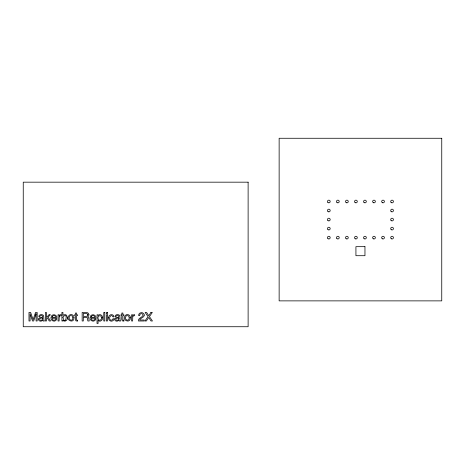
<?xml version="1.0" encoding="UTF-8"?>
<svg xmlns="http://www.w3.org/2000/svg" width="465" height="465" viewBox="0 0 465 465"><rect width="100%" height="100%" fill="white"/><g stroke="black" fill="none" stroke-linecap="round" stroke-linejoin="round"><path stroke-width="0.7" d="M36.107 313.788L36.084 320.995L37.183 320.995L37.183 312.445L35.538 312.445L33.102 319.676L30.644 312.445L28.987 312.445L28.987 320.995L30.091 320.995L30.062 313.788L32.521 320.995L33.666 320.995L36.107 313.788M101.446 317.845C102.073 320.152 98.4 321.379 98.092 318.769C96.726 315.613 101.789 314.189 101.446 317.845M62.903 317.246C65.396 327.651 68.721 310.01 62.903 317.246M67.402 317.764C67.89 320.24 64.507 322.576 62.88 320.199L62.88 320.995L61.909 320.995L61.909 312.416L62.932 312.416L62.932 315.52L63.752 314.834L65.338 314.654A2.354 2.354 0 0 1 66.675 315.404L67.402 317.764M74.005 317.752C74.214 324.105 64.949 320.141 68.994 315.514A2.575 2.575 0 0 1 70.5 314.642C72.371 314.171 74.214 315.84 74.005 317.752M108.659 317.275C107.985 319.618 110.408 322.169 112.704 320.856A2.139 2.139 0 0 0 113.64 319.862L113.948 318.792L112.931 318.792L112.402 319.885L110.972 320.24A1.285 1.285 0 0 1 110.124 319.641C108.194 317.525 111.769 313.445 112.931 316.857L113.948 316.857C113.908 313.526 108.56 314.142 108.659 317.275M130.322 317.752C130.531 324.105 121.26 320.141 125.312 315.514A2.575 2.575 0 0 1 126.811 314.642C128.689 314.171 130.531 315.84 130.322 317.752M51.098 317.287C49.836 320.96 55.835 322.931 56.649 319.042L55.62 319.042C55.114 321.117 51.743 320.426 52.167 318.217L56.736 318.217C57.736 314.253 51.342 313.305 51.098 317.287M90.181 317.287C88.925 320.96 94.924 322.931 95.738 319.042L94.709 319.042C94.197 321.117 90.832 320.426 91.256 318.217L95.825 318.217C96.825 314.253 90.431 313.305 90.181 317.287M102.515 317.746C103.067 320.199 99.806 322.565 98.074 320.298L98.074 323.483L97.028 323.483L97.028 314.793L98.045 314.793L98.045 315.619C99.562 313.387 102.98 315.276 102.515 317.746M87.751 314.863C87.775 317.078 84.601 316.212 83.311 316.363L83.311 313.445L87.089 313.619L87.751 314.863M38.548 318.955C38.06 321.35 41.583 321.931 42.722 320.17L43.222 321.036L44.408 321.024C43.309 319.868 44.285 317.147 43.332 315.27C41.972 314.096 38.758 314.421 38.833 316.665L39.81 316.665L40.263 315.747L41.228 315.497L42.315 315.741L42.699 316.514L42.449 317.118L39.682 317.63L38.548 318.955M114.739 318.955C114.251 321.35 117.773 321.931 118.912 320.17L119.412 321.036L120.604 321.024C119.499 319.868 120.476 317.147 119.522 315.27C118.162 314.096 114.948 314.421 115.024 316.665L116 316.665L116.453 315.747L117.418 315.497L118.511 315.741L118.889 316.514L118.639 317.118L115.872 317.63L114.739 318.955M144.214 315.13C144.202 317.851 140.389 317.74 139.622 320.007L144.173 320.007L144.173 320.995L138.454 320.995C138.012 317.676 142.4 317.74 143.057 315.177C143.092 312.811 139.233 313.329 139.721 315.619L138.657 315.619C138.204 312.747 142.435 311.527 143.842 313.805A2.517 2.517 0 0 1 144.214 315.13M72.912 317.781C73.238 322.385 67.07 319.6 69.709 316.229A1.424 1.424 0 0 1 70.657 315.543L72.371 315.979L72.912 317.781M129.224 317.781C129.555 322.385 123.388 319.6 126.027 316.229A1.424 1.424 0 0 1 126.974 315.543L128.683 315.979L129.224 317.781M88.925 314.753L88.612 316.008L87.722 316.793L88.676 317.764L89.251 320.995L87.833 320.995L87.437 317.909L85.949 317.333L83.311 317.333L83.311 320.995L82.154 320.995L82.154 312.445C84.177 312.643 88.803 311.411 88.925 314.753M42.67 318.67C42.757 320.094 40.496 320.937 39.694 319.746L39.728 318.821L40.449 318.322L42.67 317.827L42.67 318.67M118.86 318.67C118.947 320.094 116.686 320.937 115.884 319.746L115.919 318.821L116.639 318.322L118.86 317.827L118.86 318.67M59.206 316.787L59.102 320.995L58.049 320.995L58.049 314.764L59.049 314.764L59.049 315.84L60.159 314.735L61.084 314.654C61.828 316.427 59.404 315.253 59.206 316.787M132.746 316.787L132.641 320.995L131.595 320.995L131.595 314.764L132.589 314.764L132.589 315.84L133.705 314.735L134.629 314.654C135.373 316.427 132.944 315.253 132.746 316.787M52.342 316.648L52.196 317.386L55.661 317.386C55.864 315.444 52.94 314.828 52.342 316.648M91.431 316.648L91.285 317.386L94.75 317.386C94.953 315.444 92.029 314.828 91.431 316.648M150.939 312.445L148.777 315.718L146.591 312.445L145.144 312.445L148.015 316.613L144.952 320.995L146.347 320.995L148.719 317.485L151.02 320.995L152.462 320.995L149.451 316.613L152.322 312.445L150.939 312.445M49.104 314.764L46.419 317.415L46.419 312.445L45.413 312.445L45.413 320.995L46.419 320.995L46.419 318.659L47.296 317.857L49.238 320.995L50.58 320.995L48.058 317.095L50.447 314.764L49.104 314.764M77.516 320.995C74.336 321.92 75.621 317.206 75.458 315.619L74.615 315.619L74.615 314.764L75.458 314.764L75.458 313.026L76.522 313.026L76.522 314.764L77.516 314.764L77.516 315.619L76.522 315.619L76.522 319.688L76.742 320.123L77.516 320.17L77.516 320.995M123.888 320.995C120.708 321.92 121.993 317.206 121.836 315.619L120.993 315.619L120.993 314.764L121.836 314.764L121.836 313.026L122.894 313.026L122.894 314.764L123.888 314.764L123.888 315.619L122.894 315.619L122.894 319.688L123.115 320.123L123.888 320.17L123.888 320.995M441.75 138.268L279.14 138.268L279.14 300.872L441.75 300.872L441.75 138.268M248.118 182.175L23.25 182.175L23.25 326.732L248.118 326.732L248.118 182.175M364.961 246.671L355.928 246.671L355.928 255.704L364.961 255.704L364.961 246.671M104.817 312.445L103.771 312.445L103.771 320.995L104.817 320.995L104.817 312.445M107.456 312.445L106.386 312.445L106.386 313.637L107.456 313.637L107.456 312.445M107.456 314.793L106.386 314.793L106.386 320.995L107.456 320.995L107.456 314.793M327.994 202.571A1.354 1.354 0 0 0 330.167 201.694A1.354 1.354 0 0 0 328.319 200.246A1.354 1.354 0 0 0 327.994 202.571M337.049 202.589A1.354 1.354 0 0 0 339.206 201.665A1.354 1.354 0 0 0 337.328 200.258A1.354 1.354 0 0 0 337.049 202.589M346.216 202.676A1.354 1.354 0 0 0 348.25 201.508A1.354 1.354 0 0 0 346.222 200.328A1.354 1.354 0 0 0 346.216 202.676M355.121 202.589A1.354 1.354 0 0 0 357.277 201.659A1.354 1.354 0 0 0 355.394 200.258A1.354 1.354 0 0 0 355.121 202.589M364.078 202.525A1.354 1.354 0 0 0 366.292 201.758A1.354 1.354 0 0 0 364.519 200.223A1.354 1.354 0 0 0 364.078 202.525M373.273 202.647A1.354 1.354 0 0 0 375.348 201.554A1.354 1.354 0 0 0 373.366 200.305A1.354 1.354 0 0 0 373.273 202.647M382.317 202.659A1.354 1.354 0 0 0 384.386 201.543A1.354 1.354 0 0 0 382.387 200.31A1.354 1.354 0 0 0 382.317 202.659M391.106 202.461A1.354 1.354 0 0 0 393.373 201.851A1.354 1.354 0 0 0 391.716 200.194A1.354 1.354 0 0 0 391.106 202.461M328.034 238.737A1.354 1.354 0 0 0 330.173 237.772A1.354 1.354 0 0 0 328.273 236.4A1.354 1.354 0 0 0 328.034 238.737M336.945 238.632A1.354 1.354 0 0 0 339.183 237.935A1.354 1.354 0 0 0 337.462 236.342A1.354 1.354 0 0 0 336.945 238.632M346.158 238.772A1.354 1.354 0 0 0 348.25 237.714A1.354 1.354 0 0 0 346.286 236.429A1.354 1.354 0 0 0 346.158 238.772M355.208 238.783A1.354 1.354 0 0 0 357.283 237.691A1.354 1.354 0 0 0 355.295 236.441A1.354 1.354 0 0 0 355.208 238.783M364.107 238.69A1.354 1.354 0 0 0 366.304 237.853A1.354 1.354 0 0 0 364.479 236.371A1.354 1.354 0 0 0 364.107 238.69M373.261 238.778A1.354 1.354 0 0 0 375.348 237.702A1.354 1.354 0 0 0 373.378 236.435A1.354 1.354 0 0 0 373.261 238.778M382.213 238.719A1.354 1.354 0 0 0 384.375 237.807A1.354 1.354 0 0 0 382.503 236.389A1.354 1.354 0 0 0 382.213 238.719M391.257 238.725A1.354 1.354 0 0 0 393.413 237.795A1.354 1.354 0 0 0 391.524 236.394A1.354 1.354 0 0 0 391.257 238.725M328.145 211.703A1.354 1.354 0 0 0 330.185 210.546A1.354 1.354 0 0 0 328.156 209.36A1.354 1.354 0 0 0 328.145 211.703M327.988 220.637A1.354 1.354 0 0 0 330.167 219.765A1.354 1.354 0 0 0 328.325 218.312A1.354 1.354 0 0 0 327.988 220.637M328.092 229.745A1.354 1.354 0 0 0 330.179 228.67A1.354 1.354 0 0 0 328.209 227.397A1.354 1.354 0 0 0 328.092 229.745M391.181 229.634A1.354 1.354 0 0 0 393.396 228.85A1.354 1.354 0 0 0 391.611 227.327A1.354 1.354 0 0 0 391.181 229.634M391.106 220.526A1.354 1.354 0 0 0 393.373 219.922A1.354 1.354 0 0 0 391.716 218.259A1.354 1.354 0 0 0 391.106 220.526M391.129 211.517A1.354 1.354 0 0 0 393.378 210.86A1.354 1.354 0 0 0 391.687 209.233A1.354 1.354 0 0 0 391.129 211.517"/></g></svg>
